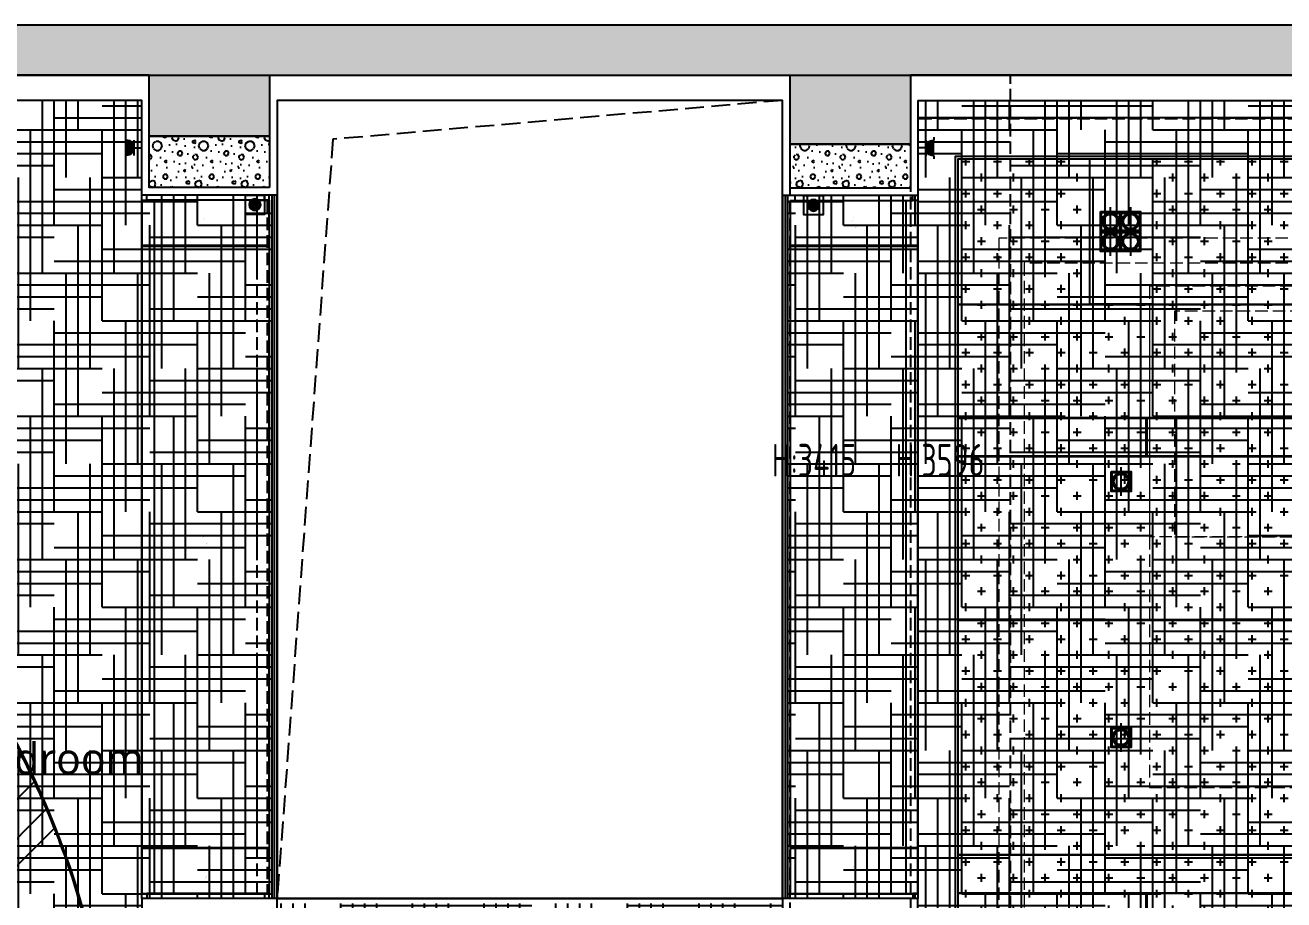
# Model space of a CAD drawing. Header units: millimetres. Extents: x -108767 to 78913, y -380878 to 1470.
# Drawn here: x -11737 to -6716, y -187476 to -183986 of the extents above; entities that cross this region are included whole.
import ezdxf
from ezdxf.enums import TextEntityAlignment as Align

# ---------------------------------------------------------------- set-up
doc = ezdxf.new("R2010")
doc.units = ezdxf.units.MM
doc.header["$LTSCALE"] = 10
doc.linetypes.add('DASH', pattern=[0.35, 0.25, -0.1])
doc.linetypes.add('DOTE', pattern=[2.4200000000000004, 2, -0.2, 0.02, -0.2])
for name, color, linetype in [('NW-01-wall(原有墙体)', 255, 'Continuous'), ('NW-01wall(新墙体)', 140, 'Continuous'), ('NW-01梁', 4, 'Continuous'), ('NW-02-fr(地面家具)', 74, 'Continuous'), ('NW-02-free(活动家具)', 241, 'Continuous'), ('NW-02-玻璃隔断', 145, 'Continuous'), ('NW-02不到底不到顶家具', 54, 'Continuous'), ('NW-03-地面铺装', 8, 'Continuous'), ('NW-04-light(天花灯具)', 1, 'Continuous'), ('NW-04-天花造型粗线', 163, 'Continuous'), ('NW-完成面（用于平面）', 43, 'Continuous'), ('NW-强弱电插座', 223, 'Continuous'), ('NW-强电插座', 223, 'Continuous'), ('平面图', 7, 'Continuous')]:
    doc.layers.add(name, color=color, linetype=linetype)
doc.styles.add('TSSD_REIN', font='tssdeng.shx', dxfattribs={"width": 0.7, "bigfont": 'hztxt.shx'})
doc.styles.add('宋体', font='', dxfattribs={"width": 0.8})
doc.styles.add('黑体', font='', dxfattribs={"width": 0.8, "height": 3})
doc.styles.get('宋体').set_extended_font_data('SimSun')
doc.styles.get('黑体').set_extended_font_data('Microsoft YaHei')
doc.linetypes.add('铝质LED灯条', pattern='A,12.7,-5.08,["AL.LED",宋体,S=2.54,R=0,X=-2.54,Y=-1.27],-10', length=27.78)
pattern_1 = [(0, (54.41546076320692, -56.26005265348512), (92.22959451391003, 184.4591890278201), [0, -184.4591890278201]), (0, (-53.49316481806781, -81.16204317224083), (92.22959451391003, 184.4591890278201), [0, -184.4591890278201]), (0, (6.456071615973703, -83.00663506251902), (92.22959451391003, 184.4591890278201), [0, -184.4591890278201]), (0, (71.93908372084982, -28.59117429931211), (92.22959451391003, 184.4591890278201), [0, -184.4591890278201]), (0, (-4.611479725695502, -92.22959451391003), (92.22959451391003, 184.4591890278201), [0, -184.4591890278201]), (0, (90.38500262363183, 87.61811478821453), (92.22959451391003, 184.4591890278201), [0, -184.4591890278201]), (0, (34.12494997014671, 72.86137966598892), (92.22959451391003, 184.4591890278201), [0, -184.4591890278201]), (0, (63.63842021459791, 49.80398103751142), (92.22959451391003, 184.4591890278201), [0, -184.4591890278201]), (0, (-86.69581884307543, 46.11479725695501), (92.22959451391003, 184.4591890278201), [0, -184.4591890278201]), (0, (3.689183780556401, 37.81413375070311), (92.22959451391003, 184.4591890278201), [0, -184.4591890278201]), (0, (-31.35806213472941, -9.222959451391004), (92.22959451391003, 184.4591890278201), [0, -184.4591890278201]), (0, (-29.51347024445121, -78.39515533682352), (92.22959451391003, 184.4591890278201), [0, -184.4591890278201]), (0, (39.65872564098131, -85.77352289793633), (92.22959451391003, 184.4591890278201), [0, -184.4591890278201]), (0, (90.38500262363183, -4.611479725695502), (92.22959451391003, 184.4591890278201), [0, -184.4591890278201]), (0, (-82.08433911737993, -33.20265402500761), (92.22959451391003, 184.4591890278201), [0, -184.4591890278201]), (0, (-66.40530805001522, -1.844591890278201), (92.22959451391003, 184.4591890278201), [0, -184.4591890278201]), (0, (5.533775670834602, -14.7567351222256), (92.22959451391003, 184.4591890278201), [0, -184.4591890278201]), (0, (-20.29051079306021, -41.50331753125951), (92.22959451391003, 184.4591890278201), [0, -184.4591890278201]), (0, (-35.04724591528581, 19.36821484792111), (92.22959451391003, 184.4591890278201), [0, -184.4591890278201]), (0, (-11.9898472868083, 88.54041073335362), (92.22959451391003, 184.4591890278201), [0, -184.4591890278201]), (0, (-74.70597155626713, -71.93908372084982), (92.22959451391003, 184.4591890278201), [0, -184.4591890278201]), (0, (26.74658240903391, 50.72627698265052), (92.22959451391003, 184.4591890278201), [0, -184.4591890278201]), (0, (-59.02694048890242, 53.49316481806781), (92.22959451391003, 184.4591890278201), [0, -184.4591890278201]), (0, (-73.78367561112803, 77.47285939168442), (92.22959451391003, 184.4591890278201), [0, -184.4591890278201]), (130.601294, (79.05393841829314, 29.86482072934384), (-461.1479682760013, 553.3775704365573), [8.098236147620883, -3393.161091575909]), (18.4349488, (65.87828232267627, 33.37832926745393), (461.1479726187914, 184.4591882501982), [8.333017648007383, -1158.289323951594]), (90, (65.87828232267627, 25.47293597900218), (92.22959451391004, 184.4591890278201), [7.905393288451749, -361.012973699637]), (161.565051, (73.78367561112803, 22.83780365312367), (-461.1479766413968, 184.45917586044), [8.333017648007383, -1158.289323951594]), (53.1301023, (73.78367561112803, 22.83780365312367), (92.22959468826092, 184.4591889406446), [8.783771345275216, -913.5121645708657]), (135, (80.8106926873482, -71.14852852851439), (-92.22960609805676, 184.4591769793808), [7.453276437777, -514.2760926525319]), (45, (70.27016707301793, -71.14852852851439), (92.22959435914586, 184.4591887182917), [7.453276437777, -514.2760926525319]), (135, (75.54042988018307, -76.41880424782275), (-92.22960609805676, 184.4591769793808), [7.453276437777, -514.2760926525319]), (45, (75.54042988018307, -76.41880424782275), (92.22959435914586, 184.4591887182917), [7.453276437777, -514.2760926525319]), (116.565051, (-7.905385910084187, 52.7026262270594), (-1.370850136934264e-05, 368.9183702188724), [9.820553730676322, -196.4110746135264]), (180, (-12.29726697124207, 61.48639572774272), (-92.22959451391002, 184.4591890278201), [10.54052561433026, -173.9186560351222]), (63.43494880000001, (-27.22968102509777, 52.7026262270594), (1.475911396484137e-07, 368.9183776432116), [9.820553730676322, -196.4110746135264]), (116.565051, (-22.83779996393989, 43.91885488178418), (-1.370850136934264e-05, 368.9183702188724), [9.820553730676322, -196.4110746135264]), (0, (-22.83779996393989, 43.91885488178418), (92.22959451391003, 184.4591890278201), [10.54052561433026, -173.9186560351222]), (63.43494880000001, (-12.29726697124207, 43.91885488178418), (1.475911396484137e-07, 368.9183776432116), [9.820553730676322, -196.4110746135264]), (107.102728, (61.48639572774272, -9.662138334547338), (-276.6887735966299, 922.2959486839743), [11.94722061281587, -5005.885198817493]), (143.972626, (57.97288718963264, 1.756754269055043), (-1752.362276034982, 1291.214323541539), [11.94722061281587, -2496.968888572081]), (180, (48.31073963212585, 8.783771345275216), (-92.22959451391002, 184.4591890278201), [11.41890182656183, -173.0402798228907]), (36.02737329999999, (27.22969024805722, 1.756754269055043), (1752.36228530052, 1291.214311083123), [11.94722061281587, -2496.968888572081]), (71.5650511, (23.71618170994713, -8.783762122315764), (276.6887853510409, 922.2959447177718), [11.11068896761525, -1155.511645253619]), (107.102728, (27.22969024805722, -20.20267132724516), (-276.6887735966299, 922.2959486839743), [11.94722061281587, -5005.885198817493]), (143.972626, (36.89183780556402, -27.22968102509777), (-1752.362276034982, 1291.214323541539), [11.94722061281587, -2496.968888572081]), (0, (36.89183780556402, -27.22968102509777), (92.22959451391003, 184.4591890278201), [11.41890182656183, -173.0402798228907]), (36.02737329999999, (48.31073963212585, -27.22968102509777), (1752.36228530052, 1291.214311083123), [11.94722061281587, -2496.968888572081]), (71.5650511, (57.97288718963264, -20.20267132724516), (276.6887853510409, 922.2959447177718), [11.11068896761525, -1155.511645253619]), (150.255118, (63.24314999679777, 76.41880609241464), (-276.6887841966021, 184.4591867420692), [7.081701847399358, -1480.075815227898]), (90, (57.09451097740106, 72.90529939889645), (92.22959451391004, 184.4591890278201), [7.027017076220172, -361.8913499118686]), (29.7448813, (57.09451097740106, 72.90529939889645), (276.6887837046747, 184.4591881663407), [7.081701847399358, -1480.075815227898]), (116.565051, (20.20267317183705, -54.45938049611444), (-1.370850136934264e-05, 368.9183702188724), [9.820553730676322, -196.4110746135264]), (168.690067, (15.81078842149539, -45.67559992787977), (-830.0663521453927, 184.4591845800347), [8.95772373889601, -1872.164112017323]), (41.18592510000001, (0, -50.06748098903765), (2305.739855818613, 2029.051067636996), [9.337276189199105, -3912.318712206873]), (90, (0, -58.85126155727232), (92.22959451391004, 184.4591890278201), [8.783771345275216, -360.1345974874054]), (138.814074, (7.027017076220172, -64.99989504289336), (-2305.739828805043, 2029.051098302685), [9.337276189199105, -3912.318712206873]), (16.6992442, (7.027017076220172, -64.99989504289336), (3043.576613728374, 922.2959407793884), [9.170526926909845, -3842.45036734205]), (60.9453959, (15.81078842149539, -62.36476640619863), (92.22959486636461, 184.4591884711634), [9.043445613221019, -3789.203640000523]), (109.983106, (-57.09450913280916, 22.83780365312367), (-461.1479750419587, 1291.214321800098), [10.28114094731123, -4307.797737809006]), (155.556045, (-60.60801398173547, 32.49995305522235), (-1198.984734370635, 553.3775560952809), [10.61347000063131, -4447.044135014218]), (24.4439547, (-79.93230909674905, 32.49995305522235), (1198.984730398436, 553.3775649307025), [10.61347000063131, -4447.044135014218]), (70.01689340000001, (-83.44581394567537, 22.83780365312367), (461.1479746952408, 1291.21432201398), [10.28114094731123, -4307.797737809007]), (109.983106, (-79.93230909674905, 13.17565609561688), (-461.1479750419587, 1291.214321800098), [10.28114094731123, -4307.797737809006]), (160.016893, (-70.2701523162828, 9.662147557506792), (-461.1479748630491, 184.4591813601208), [10.28114094731123, -2148.758267995082]), (19.9831065, (-70.2701523162828, 9.662147557506792), (461.1479720601238, 184.4591894705926), [10.28114094731123, -2148.758267995082]), (70.01689340000001, (-60.60801398173547, 13.17565609561688), (461.1479746952408, 1291.21432201398), [10.28114094731123, -4307.797737809007]), (122.005383, (11.41890182656183, 6.148639019396706), (-92.22960721745078, 184.4591801328237), [8.28659295931286, -1731.897913739653]), (18.4349488, (-0.8783762122315764, 10.54052561433026), (461.1479726187914, 184.4591882501982), [8.333017648007383, -1158.289323951594]), (90, (-0.8783762122315764, 2.635130481286619), (92.22959451391004, 184.4591890278201), [7.905393288451749, -361.012973699637]), (161.565051, (7.027017076220172, 0), (-461.1479766413968, 184.45917586044), [8.333017648007383, -1158.289323951594]), (54.46232220000002, (7.027017076220172, 0), (645.6071611980078, 922.295944508024), [7.556084766781655, -3165.999784747338]), (116.565051, (-42.16209507895347, -38.64859023002716), (-1.370850136934264e-05, 368.9183702188724), [9.820553730676322, -196.4110746135264]), (180, (-46.55397614011135, -29.8648096617925), (-92.22959451391002, 184.4591890278201), [9.662147557506792, -174.7970322473538]), (59.0362434, (-61.48639019396705, -38.64859023002716), (92.22959481412705, 184.4591881325097), [10.24355000917925, -2140.90159775682]), (120.963756, (-56.2161329205776, -47.43235235234293), (-92.22960711799549, 184.4591805570236), [10.24355000917925, -2140.90159775682]), (0, (-56.2161329205776, -47.43235235234293), (92.22959451391003, 184.4591890278201), [9.662147557506792, -174.7970322473538]), (63.43494880000001, (-46.55397614011135, -47.43235235234293), (1.475911396484137e-07, 368.9183776432116), [9.820553730676322, -196.4110746135264])]
pattern_2 = [(0, (0, 0), (190.5, 47.625), [762, -381]), (90, (0, 0), (-47.62500000000001, -190.5), [762, -381])]

# ---------------------------------------------------------------- blocks, each defined once
blk = doc.blocks.new('嵌入式射灯1')
at = {"color": 250, "linetype": 'DOTE', "ltscale": 30}
blk.add_line((0, 100), (0, -100), dxfattribs=at)
blk.add_lwpolyline([(-100, 0, 0, 0, 0), (100, 0, 30, 0, 0), (154.8698837808333, 0, 0, 0, 0)], format="xyseb", dxfattribs=at)
blk.add_circle((0, 0), 60)
at = {"color": 250}
blk.add_circle((0, 0), 50, dxfattribs=at)
blk = doc.blocks.new('*U237')
at = {"layer": 'NW-04-light(天花灯具)', "color": 1, "ltscale": 15}
blk.add_lwpolyline([(150844.1683117704, -14074.61360349184), (150848.3707117704, -14074.61360349184), (150848.3707117704, -14078.81600349184), (150844.1683117704, -14078.81600349184)], close=True, dxfattribs=at)
at = {"layer": 'NW-04-light(天花灯具)', "color": 8, "ltscale": 15}
blk.add_lwpolyline([(150844.3784317704, -14074.82372349184), (150848.1605917704, -14074.82372349184), (150848.1605917704, -14078.60588349184), (150844.3784317704, -14078.60588349184)], close=True, dxfattribs=at)
at = {"layer": 'NW-04-light(天花灯具)', "color": 1, "linetype": 'DASH', "ltscale": 15, "xscale": 0.03000000000000001, "yscale": 0.03000000000000001, "zscale": 0.03000000000000001, "rotation": 180.0000000002703}
blk.add_blockref('嵌入式射灯1', (150846.2695117704, -14076.71480349184), dxfattribs=at)
blk = doc.blocks.new('*U239')
at = {"layer": 'NW-04-light(天花灯具)', "color": 1, "ltscale": 15}
blk.add_lwpolyline([(150844.1683117704, -14074.61360349184), (150848.3707117704, -14074.61360349184), (150848.3707117704, -14078.81600349184), (150844.1683117704, -14078.81600349184)], close=True, dxfattribs=at)
at = {"layer": 'NW-04-light(天花灯具)', "color": 8, "ltscale": 15}
blk.add_lwpolyline([(150844.3784317704, -14074.82372349184), (150848.1605917704, -14074.82372349184), (150848.1605917704, -14078.60588349184), (150844.3784317704, -14078.60588349184)], close=True, dxfattribs=at)
at = {"layer": 'NW-04-light(天花灯具)', "color": 1, "linetype": 'DASH', "ltscale": 15, "xscale": 0.03, "yscale": 0.03, "zscale": 0.03}
blk.add_blockref('嵌入式射灯1', (150846.2695117704, -14076.71480349184), dxfattribs=at)
blk = doc.blocks.new('_LINKPT1')
blk.add_line((0, 0), (0, 0))
blk = doc.blocks.new('单相二三极安全插座')
at = {"linetype": 'Continuous'}
for p, q in [((-33.27830055356026, 49.91745081543922), (-23.77021466195583, 49.91745081543922)), ((-23.77021466195583, 49.91745081543922), (-23.77021466195583, 47.54042932391167)), ((-23.77021466195583, 47.54042932391167), (23.77021464705467, 47.54042932391167)), ((23.77021464705467, 49.91745081543922), (23.77021464705467, 47.54042932391167)), ((23.77021464705467, 49.91745081543922), (33.2783005386591, 49.91745081543922)), ((23.77021464705467, 23.77021464705467), (-23.77021466195583, 23.77021464705467)), ((-1.49011612e-08, 23.77021464705467), (-1.49011612e-08, 0))]:
    blk.add_line(p, q, dxfattribs=at)
blk.add_arc((-1.49011612e-08, 47.54042932391167), 23.77021466615768, 180, 0, dxfattribs=at)
for points in [[(20.58561006188392, 35.65532255172729), (-20.58560945093632, 35.65532144904137), (23.77021464705467, 47.54042997956275), (-23.77021466195583, 47.5404286980629)], [(11.88510788977146, 26.95481988787651), (-11.88510678708553, 26.95481926202774), (20.58561006188392, 35.65532255172729), (-20.58560945093632, 35.65532144904137)], [(6.258487701e-07, 23.77021464705467), (6.258487701e-07, 23.77021464705467), (11.88510788977146, 26.95481988787651), (-11.88510678708553, 26.95481926202774)]]:
    blk.add_solid(points, dxfattribs=at)
at = {"linetype": 'Continuous', "xscale": 0.0950808586651788, "yscale": 0.0950808586651788, "zscale": 0.0950808586651788}
blk.add_blockref('_LINKPT1', (0.023770198225975, 0), dxfattribs=at)
blk = doc.blocks.new('*U260')
at = {"layer": 'NW-强电插座', "xscale": 1.2943, "yscale": 1.2943, "zscale": 1.2943}
blk.add_blockref('单相二三极安全插座', (225.8722470440445, 1978.707412780167), dxfattribs=at)
blk = doc.blocks.new('*U61')
h = blk.add_hatch(color=256)
h.dxf.hatch_style = 1
edge = h.paths.add_edge_path()
edge.add_arc((-7.347880794884118e-15, 40), 30, 0, 360)
blk.add_lwpolyline([(-50.00000000000001, -10), (49.99999999999999, -10), (49.99999999999999, 90), (-50.00000000000001, 90)], close=True)
blk.add_circle((-7.347880794884118e-15, 40), 30)
blk = doc.blocks.new('*U264')
at = {"layer": 'NW-强电插座', "xscale": 0.7704166666280803, "yscale": 0.7704166666280803, "zscale": 0.7704166666280803}
blk.add_blockref('*U61', (225.8722470247579, 1986.411579446448), dxfattribs=at)
blk = doc.blocks.new('gdagdfds')
at = {"layer": 'NW-03-地面铺装'}
h = blk.add_hatch(dxfattribs=at)
h.set_pattern_fill('HOUND', color=250, scale=30)
h.set_pattern_definition(pattern_2)
h.paths.add_polyline_path([(-8715.479754940126, -189541.4724403795), (-8175.479754940126, -189541.4724403795), (-8175.479754940126, -188430.4724403794), (-8715.479754940126, -188430.4724403794)])
h.paths.add_polyline_path([(-8715.479754940126, -188430.4724403794), (-10731.47975494013, -188430.4724403794), (-10731.47975494013, -189541.4724403795), (-8715.479754940126, -189541.4724403795)])
h.paths.add_polyline_path([(-10731.47975494013, -188430.4724403794), (-8715.479754940126, -188430.4724403794), (-8715.479754940126, -187491.4724403794), (-10731.47975494013, -187491.4724403794)])
h.paths.add_polyline_path([(-11271.47975494013, -184286.4724403794), (-16940.47975494013, -184286.4724403794), (-16940.47975494013, -189541.4724403795), (-11271.47975494013, -189541.4724403795)])
h.paths.add_polyline_path([(-10731.47975494013, -188430.4724403794), (-11271.47975494013, -188430.4724403794), (-11271.47975494013, -189541.4724403795), (-10731.47975494013, -189541.4724403795)])
h.paths.add_polyline_path([(-10738.47975494012, -187994.4724403795), (-10738.47975494013, -188010.9724403794), (-10731.47975494013, -188010.9724403794), (-10731.47975494013, -187994.4724403795)])
h.paths.add_polyline_path([(-6721.479754940127, -189541.4724403795), (-6721.479754940126, -189391.4724403794), (-2315.479754940126, -189391.4724403794), (-2315.479754940126, -189541.4724403794), (-1522.479754940126, -189541.4724403794), (-1522.479754940128, -184286.4724403795), (-8175.479754940125, -184286.4724403795), (-8175.479754940123, -189541.4724403794)])
h = blk.add_hatch(dxfattribs=at)
h.set_pattern_fill('HOUND', color=250, scale=30)
h.set_pattern_definition(pattern_2)
h.paths.add_polyline_path([(-10751.47975494013, -184664.4724403794), (-11271.47975494013, -184664.4724403794), (-11271.47975494013, -187471.4724403794), (-10751.47975494013, -187471.4724403794)])
h = blk.add_hatch(dxfattribs=at)
h.set_pattern_fill('HOUND', color=250, scale=30)
h.set_pattern_definition([(0, (2576, 0), (190.5, 47.625), [762, -381]), (90, (2576, 0), (-47.62500000000001, -190.5), [762, -381])])
h.paths.add_polyline_path([(-8175.479754940126, -184664.4724403794), (-8695.479754940126, -184664.4724403794), (-8695.479754940126, -187471.4724403794), (-8175.479754940126, -187471.4724403794)])

msp = doc.modelspace()

# ---------------------------------------------------------------- hatches: boundary and pattern name
at = {"layer": 'NW-01-wall(原有墙体)'}
h = msp.add_hatch(color=250, dxfattribs=at)
h.dxf.hatch_style = 1
h.paths.add_polyline_path([(-17160.47975494013, -183986.4724403794), (-1222.479754940126, -183986.4724403794), (-1222.479754940126, -189855.4724403794), (-1629.479754940126, -189855.4724403794), (-1629.479754940126, -193769.4724403794), (-17160.47975494013, -193769.4724403794)])
h.paths.add_polyline_path([(-16960.47975494013, -184186.4724403794), (-16960.47975494013, -193569.4724403794), (-1829.479754940126, -193569.4724403794), (-1829.479754940126, -191673.4724403794), (-3655.479754940126, -191673.4724403794), (-3655.479754940126, -191296.4724403794), (-3455.479754940126, -191296.4724403794), (-3455.479754940126, -191453.4724403794), (-1842.479754940126, -191453.4724403794), (-1842.479754940126, -189890.4724403794), (-3455.479754940126, -189890.4724403794), (-3455.479754940126, -190430.4724403794), (-3655.479754940126, -190430.4724403794), (-3655.479754940126, -189871.4724403794), (-4059.479754940126, -189871.4724403794), (-4059.479754940126, -189571.4724403794), (-3273.479754940126, -189571.4724403794), (-3273.479754940126, -189655.4724403794), (-1422.479754940126, -189655.4724403794), (-1422.479754940126, -184186.4724403794)], flags=16)
h = msp.add_hatch(color=250, dxfattribs=at)
h.dxf.hatch_style = 1
h.paths.add_polyline_path([(-10761.47975494013, -184186.4724403794), (-11241.47975494013, -184186.4724403794), (-11241.47975494013, -184429.4724403794), (-10761.47975494013, -184429.4724403794)])
h = msp.add_hatch(color=250, dxfattribs=at)
h.dxf.hatch_style = 1
h.paths.add_polyline_path([(-8205.479754940126, -184186.4724403794), (-8685.479754940126, -184186.4724403794), (-8685.479754940126, -184461.4724403794), (-8205.479754940126, -184461.4724403794)])
at = {"layer": 'NW-04-天花造型粗线', "linetype": 'Continuous'}
h = msp.add_hatch(dxfattribs=at)
h.set_pattern_fill('AR-RROOF', color=250, scale=20, angle=45)
h.set_pattern_definition([(45, (0, -10), (431.0522938113195, 1149.472783496852), [7620, -1016, 2540, -508]), (45, (298.1445032194958, 647.3547480622619), (-836.9598704836451, 118.5393807981127), [1524, -167.64, 3048, -381]), (45, (-125.7235856949682, 474.9338305377344), (1627.222409137731, 2108.564137227037), [4064, -711.2, 2032, -508])])
edge = h.paths.add_edge_path()
edge.add_spline(control_points=[(-11739.49940121948, -188983.0609029771), (-11714.84944450517, -188958.441284671), (-11691.54238862628, -188932.4771063837), (-11637.32404175035, -188865.0509978801), (-11608.03659838532, -188822.0697863742), (-11555.72136766884, -188730.818455018), (-11532.69369593344, -188682.5483246375), (-11493.09205497317, -188581.108017113), (-11476.5182267823, -188527.9379188073), (-11449.96846248319, -188417.131387971), (-11439.99263411596, -188359.4951053614), (-11426.72927636474, -188240.2312268116), (-11423.44180235463, -188178.6038119316), (-11423.58929103653, -188051.8688829456), (-11427.02426481781, -187986.7615541617), (-11440.59356389121, -187853.6086223295), (-11450.72786989636, -187785.5631993361), (-11477.61570050287, -187647.1010089217), (-11494.36918543489, -187576.6844160498), (-11534.35911172016, -187434.0666047222), (-11557.59549820546, -187361.8655576207), (-11610.36027096868, -187216.2801663385), (-11639.88858935018, -187142.8959922266), (-11704.99342303001, -186995.55517022), (-11740.56985819969, -186921.5986919391), (-11817.47649919376, -186773.7284867041), (-11858.80661301978, -186699.8149288194), (-11946.87814491087, -186552.6451100092), (-11993.61945946274, -186479.3890169164), (-12092.12582041957, -186334.1429371897), (-12143.89075229785, -186262.1531161172), (-12252.01494229243, -186120.0376486149), (-12308.37407555008, -186049.9121642723), (-12425.21902308717, -185912.1077775567), (-12485.70470302603, -185844.4290325334), (-12610.30075058423, -185712.0800743961), (-12674.41097537441, -185647.4100126371), (-12805.72393273857, -185521.6152781075), (-12872.92651510372, -185460.4907494896), (-13009.86622118644, -185342.2944081752), (-13079.60318851148, -185285.2227313042), (-13221.03251533256, -185175.6056862778), (-13292.72471350364, -185123.0604446075), (-13437.46894079386, -185022.9321901231), (-13510.52080492046, -184975.3492935797), (-13657.37729056936, -184885.5403322165), (-13731.1817446477, -184843.3143727445), (-13878.92981554489, -184764.5692442327), (-13952.87326353546, -184728.0501690892), (-14100.28425454687, -184661.0211332211), (-14173.7516281104, -184630.51125457), (-14319.59900631946, -184575.7526600477), (-14391.97884107421, -184551.5040140831), (-14535.04837174206, -184509.4673764826), (-14605.73789665068, -184491.6794418968), (-14744.83784145488, -184462.7092539968), (-14813.24808746627, -184451.527042992), (-14947.21947746297, -184435.8573648434), (-15012.78044231746, -184431.3699206463), (-15140.50752844997, -184429.1218735066), (-15202.67346488853, -184431.3612649123), (-15323.09447065086, -184442.5417202752), (-15381.34935704495, -184451.4827363161), (-15493.46751682096, -184475.9847543732), (-15547.33063327743, -184491.5456561454), (-15650.2249965147, -184529.1514379455), (-15699.25615178491, -184551.1961790716), (-15792.09070961266, -184601.5829891387), (-15835.89411075957, -184629.9249342731), (-15917.92309608249, -184692.6730442148), (-15956.14873213665, -184727.0791650888), (-16026.71696756714, -184801.6787973451), (-16059.05958206361, -184841.8723470898), (-16117.6000367778, -184927.726286674), (-16143.79779989897, -184973.3867185277), (-16189.8310944531, -185069.808598019), (-16209.66648850009, -185120.5700128528), (-16242.80527583211, -185226.7823711182), (-16256.1085396852, -185282.2331954747), (-16276.06524252428, -185397.3695197863), (-16282.71859973896, -185457.05484974), (-16289.31289225542, -185580.1664546244), (-16289.25379598881, -185643.592544242), (-16282.41749841406, -185773.6585131956), (-16275.64030272426, -185840.2982094262), (-16255.41937242, -185976.2363903037), (-16241.97566815746, -186045.5346978754), (-16208.52995230833, -186186.2126641102), (-16188.52798837235, -186257.5921501124), (-16142.12945558993, -186401.8378378982), (-16115.73294825419, -186474.7038691401), (-16056.76285360765, -186621.315953817), (-16024.18934034179, -186695.0618374488), (-15953.13454387492, -186842.8199758759), (-15914.6533467518, -186916.8320612726), (-15832.10187421707, -187064.5070823299), (-15788.03169658915, -187138.1698494242), (-15694.66757705225, -187284.5339148037), (-15645.37374421423, -187357.2350462445), (-15541.97114600514, -187501.071758031), (-15487.86250040153, -187572.2071743893), (-15375.27919107672, -187712.3215775964), (-15316.80465705131, -187781.3004045581), (-15195.97482283931, -187916.5288174786), (-15133.61966135199, -187982.7782489176), (-15005.5461320196, -188111.997847285), (-14939.82791082293, -188174.9678662982), (-14805.57384525694, -188297.1059456205), (-14737.03815432922, -188356.2738657889), (-14597.71824989601, -188470.316707892), (-14526.93419539742, -188525.1914985333), (-14383.70549022597, -188630.1927723276), (-14311.26100286111, -188680.319133982), (-14165.31334447082, -188775.4077662862), (-14091.81033980423, -188820.3699260267), (-13944.3565955743, -188904.7573858005), (-13870.40602426287, -188944.1825861332), (-13722.67210820321, -189017.1695346076), (-13648.88893266284, -189050.7311947003), (-13502.103717043, -189111.7134642671), (-13429.10184661412, -189139.1339976744), (-13284.48701323024, -189187.6078725241), (-13212.87422056894, -189208.6611503281), (-13071.6340803598, -189244.2279274104), (-13002.00690496561, -189258.7413766166), (-12865.3181717197, -189281.1111761041), (-12798.2567900926, -189288.9674928907), (-12667.25823517845, -189297.9622414666), (-12603.321244117, -189299.1006630582), (-12479.10310824742, -189294.6560560417), (-12418.82214913064, -189289.0730523154), (-12302.41522487081, -189271.2390808188), (-12246.28943395927, -189258.988186655), (-12138.65402880214, -189227.927543783), (-12087.14454403991, -189209.1179187041), (-11989.16026698886, -189165.1015674219), (-11942.6855214865, -189139.894981483), (-11855.14379726359, -189083.2949739741), (-11814.07678411111, -189051.9016423558), (-11763.44617568087, -189006.3608819208), (-11751.31845789758, -188994.8654131239), (-11739.49940121948, -188983.0609029771)], knot_values=[3.141592653589793, 3.141592653589793, 3.141592653589793, 3.141592653589793, 3.203393756810766, 3.203393756810766, 3.294448934357118, 3.294448934357118, 3.38550411190347, 3.38550411190347, 3.476559289449821, 3.476559289449821, 3.567614466996173, 3.567614466996173, 3.658669644542525, 3.658669644542525, 3.749724822088877, 3.749724822088877, 3.840779999635228, 3.840779999635228, 3.93183517718158, 3.93183517718158, 4.022890354727932, 4.022890354727932, 4.113945532274284, 4.113945532274284, 4.205000709820635, 4.205000709820635, 4.296055887366987, 4.296055887366987, 4.387111064913339, 4.387111064913339, 4.47816624245969, 4.47816624245969, 4.569221420006042, 4.569221420006042, 4.660276597552394, 4.660276597552394, 4.751331775098746, 4.751331775098746, 4.842386952645097, 4.842386952645097, 4.933442130191449, 4.933442130191449, 5.024497307737801, 5.024497307737801, 5.115552485284153, 5.115552485284153, 5.206607662830504, 5.206607662830504, 5.297662840376856, 5.297662840376856, 5.388718017923208, 5.388718017923208, 5.479773195469559, 5.479773195469559, 5.570828373015911, 5.570828373015911, 5.661883550562263, 5.661883550562263, 5.752938728108615, 5.752938728108615, 5.843993905654966, 5.843993905654966, 5.935049083201318, 5.935049083201318, 6.02610426074767, 6.02610426074767, 6.117159438294022, 6.117159438294022, 6.208214615840373, 6.208214615840373, 6.299269793386725, 6.299269793386725, 6.390324970933077, 6.390324970933077, 6.481380148479428, 6.481380148479428, 6.57243532602578, 6.57243532602578, 6.663490503572132, 6.663490503572132, 6.754545681118484, 6.754545681118484, 6.845600858664835, 6.845600858664835, 6.936656036211187, 6.936656036211187, 7.027711213757539, 7.027711213757539, 7.118766391303891, 7.118766391303891, 7.209821568850242, 7.209821568850242, 7.300876746396594, 7.300876746396594, 7.391931923942946, 7.391931923942946, 7.482987101489297, 7.482987101489297, 7.574042279035649, 7.574042279035649, 7.665097456582001, 7.665097456582001, 7.756152634128353, 7.756152634128353, 7.847207811674704, 7.847207811674704, 7.938262989221056, 7.938262989221056, 8.029318166767407, 8.029318166767407, 8.120373344313759, 8.120373344313759, 8.21142852186011, 8.21142852186011, 8.302483699406462, 8.302483699406462, 8.393538876952814, 8.393538876952814, 8.484594054499166, 8.484594054499166, 8.575649232045517, 8.575649232045517, 8.666704409591869, 8.666704409591869, 8.75775958713822, 8.75775958713822, 8.848814764684573, 8.848814764684573, 8.939869942230924, 8.939869942230924, 9.030925119777276, 9.030925119777276, 9.121980297323628, 9.121980297323628, 9.21303547486998, 9.21303547486998, 9.304090652416331, 9.304090652416331, 9.395145829962683, 9.395145829962683, 9.42477796076938, 9.42477796076938, 9.42477796076938, 9.42477796076938], degree=3, periodic=0)
at = {"layer": 'NW-04-天花造型粗线'}
h = msp.add_hatch(dxfattribs=at)
h.set_pattern_fill('CROSS', color=250, scale=10)
h.set_pattern_definition([(0, (0, 0), (63.5, 63.5), [31.75, -95.25]), (90, (15.875, -15.875), (-63.5, 63.5), [31.75, -95.25])])
h.paths.add_polyline_path([(-3107.479754940126, -188270.4963452011), (-8015.479754940126, -188270.4724403794), (-8015.479754940126, -184519.4724403795), (-3107.479754940126, -184519.4963452011)])
h.paths.add_polyline_path([(-7490.341021480024, -184519.4753627293), (-7240.341021480024, -184519.4753627293), (-7240.341021480024, -185099.4727389808), (-7490.341021480024, -185099.4727389808)], flags=16)
h.paths.add_polyline_path([(-5012.479754940126, -186361.4727389808), (-4762.479754940126, -186361.4727389808), (-4762.479754940126, -187295.4724403794), (-5012.479754940126, -187295.4724403794)], flags=16)
at = {"layer": '平面图'}
h = msp.add_hatch(dxfattribs=at)
h.set_pattern_fill('14砌块砖隔墙', color=250, scale=184.4591890278201, style=0, pattern_type=2)
h.set_pattern_definition(pattern_1)
h.paths.add_polyline_path([(-10761.47975494013, -184429.4724403794), (-11241.47975494013, -184429.4724403794), (-11241.47975494013, -184634.4724403794), (-10761.47975494013, -184634.4724403794)])
h = msp.add_hatch(dxfattribs=at)
h.set_pattern_fill('14砌块砖隔墙', color=250, scale=184.4591890278201, style=0, pattern_type=2)
h.set_pattern_definition(pattern_1)
h.paths.add_polyline_path([(-8205.479754940126, -184461.4724403794), (-8685.479754940126, -184461.4724403794), (-8685.479754940126, -184636.4724403794), (-8205.479754940126, -184636.4724403794)])

# ---------------------------------------------------------------- linework, layer by layer
at = {"layer": 'NW-01-wall(原有墙体)'}
for p, q in [((-1222.479754940126, -183986.4724403794), (-17160.47975494013, -183986.4724403794)), ((-16960.47975494013, -184186.4724403794), (-1422.479754940126, -184186.4724403794)), ((-11241.47975494013, -184186.4724403794), (-16649.47975494013, -184186.4724403794)), ((-11241.47975494013, -184429.4724403794), (-11241.47975494013, -184186.4724403794)), ((-10761.47975494013, -184186.4724403794), (-10761.47975494013, -184429.4724403794)), ((-8685.479754940126, -184461.4724403794), (-8685.479754940126, -184186.4724403794)), ((-1422.479754940126, -184186.4724403794), (-8205.479754940126, -184186.4724403794)), ((-8205.479754940126, -184186.4724403794), (-8205.479754940126, -184461.4724403794)), ((-10761.47975494013, -184429.4724403794), (-11241.47975494013, -184429.4724403794)), ((-8205.479754940126, -184461.4724403794), (-8685.479754940126, -184461.4724403794))]:
    msp.add_line(p, q, dxfattribs=at)
at = {"layer": 'NW-01wall(新墙体)'}
for points in [[(-10761.47975494013, -184634.4724403794), (-11241.47975494013, -184634.4724403794), (-11241.47975494013, -184429.4724403794), (-10761.47975494013, -184429.4724403794)], [(-8205.479754940126, -184636.4724403794), (-8685.479754940126, -184636.4724403794), (-8685.479754940126, -184461.4724403794), (-8205.479754940126, -184461.4724403794)]]:
    msp.add_lwpolyline(points, close=True, dxfattribs=at)
at = {"layer": 'NW-01梁', "linetype": 'DASH', "ltscale": 20}
msp.add_line((-7806.479754940404, -188000.4724403794), (-7806.479754940126, -184186.4724403794), dxfattribs=at)
msp.add_lwpolyline([(-8685.479754940126, -184461.4724403794), (-8205.479754940126, -184461.4724403794), (-8205.479754940126, -187537.4724403794), (-8685.479754940126, -187537.4724403794)], close=True, dxfattribs=at)
at = {"layer": 'NW-02-fr(地面家具)'}
for p, q in [((-10731.47975494013, -187471.4724403794), (-10731.47975494013, -184664.4724403794)), ((-8715.479754940126, -184666.4724403794), (-8715.479754940126, -187471.4724403794)), ((-8715.479754940126, -187471.4724403794), (-10731.47975494013, -187471.4724403794))]:
    msp.add_line(p, q, dxfattribs=at)
at = {"layer": 'NW-02-free(活动家具)', "color": 8, "linetype": 'DASH', "lineweight": 5, "ltscale": 20}
for p, q in [((-7152.479754940097, -185128.2991332916), (-7152.479754940097, -186028.2991332916)), ((-6252.479754940097, -186028.2991332916), (-7252.479754940097, -186028.2991332916))]:
    msp.add_line(p, q, dxfattribs=at)
at = {"layer": 'NW-02-free(活动家具)', "linetype": 'DASH', "lineweight": 5, "ltscale": 20}
for points in [[(-2429.678727849692, -184836.7774319805), (-7852.479754940097, -184836.7774319805), (-7852.479754940097, -188400.4724403794), (-7193.581543325374, -188400.4724403794)], [(-3460.485482069154, -185028.2991332916), (-7252.479754940097, -185028.2991332916), (-7252.479754940097, -186033.2991332916)], [(-7252.479754940097, -185128.2991332916), (-7252.479754940097, -186033.2991332916)], [(-7152.479754940097, -186028.2991332916), (-6252.479754940097, -186028.2991332916), (-6252.479754940097, -186028.2991332916), (-3460.485482069154, -186028.2991332916), (-3460.485482069154, -185128.2991332916)], [(-7252.479754940097, -186028.2991332916), (-7252.479754940097, -187028.2991332916), (-6252.479754940097, -187028.2991332916), (-6252.479754940097, -186028.2991332916), (-7152.479754940097, -186028.2991332916)]]:
    msp.add_lwpolyline(points, dxfattribs=at)
at = {"layer": 'NW-02-free(活动家具)', "color": 8, "linetype": 'DASH', "lineweight": 5, "ltscale": 20}
for points in [[(-2429.678727849692, -184936.7774319805), (-7752.479754940097, -184936.7774319805), (-7752.479754940097, -188300.4724403794), (-7219.025574306186, -188300.4724403794)], [(-3560.485482069154, -185128.2991332916), (-7152.479754940097, -185128.2991332916)]]:
    msp.add_lwpolyline(points, dxfattribs=at)
at = {"layer": 'NW-02-玻璃隔断', "ltscale": 10}
for p, q in [((-10751.47975494013, -187471.4724403794), (-10751.47975494013, -184664.4724403794)), ((-10741.47975494013, -187471.4724403794), (-10741.47975494013, -184664.4724403794)), ((-8705.479754940126, -184666.4724403794), (-8705.479754940126, -187471.4724403794)), ((-8695.479754940126, -184666.4724403794), (-8695.479754940126, -187471.4724403794))]:
    msp.add_line(p, q, dxfattribs=at)
at = {"layer": 'NW-02不到底不到顶家具'}
for p, q in [((-3115.479754940126, -184356.4724403795), (-8170.479754940126, -184356.4724403795)), ((-11271.47975494013, -184684.4724403794), (-11271.47975494013, -187451.4724403794)), ((-10761.47975494013, -187451.4724403794), (-10761.47975494013, -184684.4724403794)), ((-8685.479754940126, -184686.4724403794), (-8685.479754940126, -187451.4724403795)), ((-8175.479754940126, -187451.4724403794), (-8175.479754940126, -184686.4724403795))]:
    msp.add_line(p, q, dxfattribs=at)
at = {"layer": 'NW-02不到底不到顶家具', "color": 251, "linetype": 'DASH', "ltscale": 20}
msp.add_line((-8170.479754940126, -184359.4724403795), (-3115.479754940126, -184359.4724403795), dxfattribs=at)
at = {"layer": 'NW-02不到底不到顶家具', "color": 8}
for p, q in [((-10781.47975494013, -184684.4724403794), (-11251.47975494013, -184684.4724403794)), ((-8665.479754940126, -184686.4724403794), (-8195.479754940126, -184686.4724403795)), ((-10781.47975494013, -187451.4724403794), (-11251.47975494013, -187451.4724403794)), ((-8665.479754940126, -187451.4724403794), (-8195.479754940126, -187451.4724403794))]:
    msp.add_line(p, q, dxfattribs=at)
at = {"layer": 'NW-02不到底不到顶家具', "color": 251, "linetype": '铝质LED灯条'}
for p, q in [((-11221.47975494013, -184684.4724403794), (-11221.47975494013, -187451.4724403794)), ((-8222.479754940257, -187451.4724403794), (-8222.479754940086, -184686.4724403795))]:
    msp.add_line(p, q, dxfattribs=at)
at = {"layer": 'NW-02不到底不到顶家具', "color": 250}
for p, q in [((-10761.47975494013, -184865.9724403794), (-11271.47975494013, -184865.9724403794)), ((-10761.47975494013, -184868.9724403794), (-11271.47975494013, -184868.9724403794)), ((-8175.479754940126, -184865.9724403794), (-8685.479754940126, -184865.9724403794)), ((-8175.479754940126, -184868.9724403794), (-8685.479754940126, -184868.9724403794)), ((-10761.47975494013, -187268.9724403794), (-11271.47975494013, -187268.9724403794)), ((-10761.47975494013, -187271.9724403794), (-11271.47975494013, -187271.9724403794)), ((-8175.479754940126, -187268.9724403794), (-8685.479754940126, -187268.9724403794)), ((-8175.479754940126, -187271.9724403794), (-8685.479754940126, -187271.9724403794))]:
    msp.add_line(p, q, dxfattribs=at)
at = {"layer": 'NW-02不到底不到顶家具'}
for points in [[(-8170.479754940126, -184356.4724403795), (-8170.479754940126, -184359.4724403795), (-8175.479754940126, -184359.4724403795)], [(-11271.47975494013, -184684.4724403794), (-11251.47975494013, -184684.4724403794), (-11251.47975494013, -184664.4724403794)], [(-10761.47975494013, -184684.4724403794), (-10781.47975494013, -184684.4724403794), (-10781.47975494013, -184664.4724403794)], [(-8685.479754940126, -184686.4724403794), (-8665.479754940126, -184686.4724403794), (-8665.479754940126, -184666.4724403794)], [(-8175.479754940126, -184686.4724403795), (-8195.479754940126, -184686.4724403795), (-8195.479754940126, -184666.4724403795)], [(-11271.47975494013, -187451.4724403794), (-11251.47975494013, -187451.4724403794), (-11251.47975494013, -187471.4724403794)], [(-10761.47975494013, -187451.4724403794), (-10781.47975494013, -187451.4724403794), (-10781.47975494013, -187471.4724403794)], [(-8685.479754940126, -187451.4724403795), (-8665.479754940126, -187451.4724403795), (-8665.479754940126, -187471.4724403795)], [(-8175.479754940126, -187451.4724403794), (-8195.479754940126, -187451.4724403794), (-8195.479754940126, -187471.4724403794)]]:
    msp.add_lwpolyline(points, dxfattribs=at)
at = {"layer": 'NW-02不到底不到顶家具', "color": 250, "linetype": 'DASH', "ltscale": 20}
msp.add_lwpolyline([(-10811.47975494013, -184684.4724403794), (-10771.47975494013, -184684.4724403794), (-10771.47975494013, -187451.4724403794), (-10811.47975494013, -187451.4724403794)], close=True, dxfattribs=at)
at = {"layer": 'NW-02不到底不到顶家具', "color": 250, "const_width": 0.1622376}
for points in [[(-11010.32818597465, -184788.5138456871), (-11019.75774745434, -184806.7598735815), (-11019.75774745434, -184751.5499866842), (-11028.75400233126, -184770.9581072611)], [(-8421.32818597465, -184788.5138456871), (-8430.757747454336, -184806.7598735815), (-8430.757747454336, -184751.5499866842), (-8439.754002331261, -184770.9581072611)], [(-11010.32818597465, -186050.0737635393), (-11019.75774745434, -186068.3197914338), (-11019.75774745434, -186013.1099045365), (-11028.75400233126, -186032.5180251134)], [(-8421.32818597465, -186050.0737635393), (-8430.757747454336, -186068.3197914338), (-8430.757747454336, -186013.1099045365), (-8439.754002331261, -186032.5180251134)], [(-11010.32818597465, -187376.2456091905), (-11019.75774745434, -187394.4916370849), (-11019.75774745434, -187339.2817501876), (-11028.75400233126, -187358.6898707645)], [(-8421.32818597465, -187376.2456091905), (-8430.757747454336, -187394.4916370849), (-8430.757747454336, -187339.2817501876), (-8439.754002331261, -187358.6898707645)]]:
    msp.add_lwpolyline(points, dxfattribs=at)
at = {"layer": 'NW-04-天花造型粗线'}
for p, q in [((-11271.47975494013, -187471.4724403794), (-11271.47975494013, -184664.4724403794)), ((-10731.47975494013, -184664.4724403794), (-10731.47975494013, -187471.4724403794)), ((-8715.479754940126, -187471.4724403794), (-8715.479754940126, -184666.4724403794)), ((-10731.47975494013, -187471.4724403794), (-8715.479754940126, -187471.4724403794))]:
    msp.add_line(p, q, dxfattribs=at)
msp.add_lwpolyline([(-3107.479754940126, -188280.4963452011), (-8025.479754940126, -188280.4724403794), (-8025.479754940126, -184509.4724403795), (-3107.479754940126, -184509.4963452011)], close=True, dxfattribs=at)
at = {"layer": 'NW-04-天花造型粗线', "color": 32}
for points in [[(-3107.479754940126, -188270.4963452011), (-8015.479754940126, -188270.4724403794), (-8015.479754940126, -184519.4724403795), (-3107.479754940126, -184519.4963452011)], [(-7490.341021480024, -184519.4753627293), (-7240.341021480024, -184519.4753627293), (-7240.341021480024, -185099.4727389808), (-7490.341021480024, -185099.4727389808)]]:
    msp.add_lwpolyline(points, close=True, dxfattribs=at)
at = {"layer": 'NW-04-天花造型粗线'}
msp.add_lwpolyline([(-8175.479754940126, -184666.4724403794), (-8175.479754940126, -187471.4724403794)], dxfattribs=at)
at = {"layer": 'NW-04-天花造型粗线', "color": 251}
for points in [[(-8015.479754940126, -185099.4727389808), (-3107.479754940126, -185099.4727389808), (-3107.479754940126, -185102.4727389808), (-8015.479754940126, -185102.4727389808)], [(-8015.479754940126, -185552.4727389808), (-3107.479754940126, -185552.4727389808), (-3107.479754940126, -185555.4727389808), (-8015.479754940126, -185555.4727389808)], [(-7265.479754940126, -185552.4727389808), (-7262.479754940126, -185552.4727389808), (-7262.479754940126, -185708.4727389808), (-7265.479754940126, -185708.4727389808)], [(-8015.479754940126, -185705.4727389808), (-3107.479754940126, -185705.4727389808), (-3107.479754940126, -185708.4727389808), (-8015.479754940126, -185708.4727389808)], [(-8015.479754940126, -186358.4727389808), (-3107.479754940126, -186358.4727389808), (-3107.479754940126, -186361.4727389808), (-8015.479754940126, -186361.4727389808)], [(-8015.479754940126, -187295.4724403794), (-3107.479754940126, -187295.4724403794), (-3107.479754940126, -187298.4724403794), (-8015.479754940126, -187298.4724403794)], [(-8015.479754940126, -187448.4724403794), (-3107.479754940126, -187448.4724403794), (-3107.479754940126, -187451.4724403794), (-8015.479754940126, -187451.4724403794)], [(-7265.479754940126, -187451.4724403794), (-7262.479754940126, -187451.4724403794), (-7262.479754940126, -188270.4761079285), (-7265.479754940126, -188270.4761079285)]]:
    msp.add_lwpolyline(points, close=True, dxfattribs=at)
at = {"layer": 'NW-04-天花造型粗线'}
msp.add_ellipse((-13855.97975494013, -186863.9724403794), major_axis=(-2120.013709903822, 2122.626172885804), ratio=0.5666666666666667, start_param=3.141592653589793, end_param=9.42477796076938, dxfattribs=at)
at = {"layer": 'NW-04-天花造型粗线', "color": 32}
msp.add_open_spline([(-11739.49940121948, -188983.0609029771), (-11714.84944450517, -188958.441284671), (-11691.54238862628, -188932.4771063837), (-11637.32404175035, -188865.0509978801), (-11608.03659838532, -188822.0697863742), (-11555.72136766884, -188730.818455018), (-11532.69369593344, -188682.5483246375), (-11493.09205497317, -188581.108017113), (-11476.5182267823, -188527.9379188073), (-11449.96846248319, -188417.131387971), (-11439.99263411596, -188359.4951053614), (-11426.72927636474, -188240.2312268116), (-11423.44180235463, -188178.6038119316), (-11423.58929103653, -188051.8688829456), (-11427.02426481781, -187986.7615541617), (-11440.59356389121, -187853.6086223295), (-11450.72786989636, -187785.5631993361), (-11477.61570050287, -187647.1010089217), (-11494.36918543489, -187576.6844160498), (-11534.35911172016, -187434.0666047222), (-11557.59549820546, -187361.8655576207), (-11610.36027096868, -187216.2801663385), (-11639.88858935018, -187142.8959922266), (-11704.99342303001, -186995.55517022), (-11740.56985819969, -186921.5986919391), (-11817.47649919376, -186773.7284867041), (-11858.80661301978, -186699.8149288194), (-11946.87814491087, -186552.6451100092), (-11993.61945946274, -186479.3890169164), (-12092.12582041957, -186334.1429371897), (-12143.89075229785, -186262.1531161172), (-12252.01494229243, -186120.0376486149), (-12308.37407555008, -186049.9121642723), (-12425.21902308717, -185912.1077775567), (-12485.70470302603, -185844.4290325334), (-12610.30075058423, -185712.0800743961), (-12674.41097537441, -185647.4100126371), (-12805.72393273857, -185521.6152781075), (-12872.92651510372, -185460.4907494896), (-13009.86622118644, -185342.2944081752), (-13079.60318851148, -185285.2227313042), (-13221.03251533256, -185175.6056862778), (-13292.72471350364, -185123.0604446075), (-13437.46894079386, -185022.9321901231), (-13510.52080492046, -184975.3492935797), (-13657.37729056936, -184885.5403322165), (-13731.1817446477, -184843.3143727445), (-13878.92981554489, -184764.5692442327), (-13952.87326353546, -184728.0501690892), (-14100.28425454687, -184661.0211332211), (-14173.7516281104, -184630.51125457), (-14319.59900631946, -184575.7526600477), (-14391.97884107421, -184551.5040140831), (-14535.04837174206, -184509.4673764826), (-14605.73789665068, -184491.6794418968), (-14744.83784145488, -184462.7092539968), (-14813.24808746627, -184451.527042992), (-14947.21947746297, -184435.8573648434), (-15012.78044231746, -184431.3699206463), (-15140.50752844997, -184429.1218735066), (-15202.67346488853, -184431.3612649123), (-15323.09447065086, -184442.5417202752), (-15381.34935704495, -184451.4827363161), (-15493.46751682096, -184475.9847543732), (-15547.33063327743, -184491.5456561454), (-15650.2249965147, -184529.1514379455), (-15699.25615178491, -184551.1961790716), (-15792.09070961266, -184601.5829891387), (-15835.89411075957, -184629.9249342731), (-15917.92309608249, -184692.6730442148), (-15956.14873213665, -184727.0791650888), (-16026.71696756714, -184801.6787973451), (-16059.05958206361, -184841.8723470898), (-16117.6000367778, -184927.726286674), (-16143.79779989897, -184973.3867185277), (-16189.8310944531, -185069.808598019), (-16209.66648850009, -185120.5700128528), (-16242.80527583211, -185226.7823711182), (-16256.1085396852, -185282.2331954747), (-16276.06524252428, -185397.3695197863), (-16282.71859973896, -185457.05484974), (-16289.31289225542, -185580.1664546244), (-16289.25379598881, -185643.592544242), (-16282.41749841406, -185773.6585131956), (-16275.64030272426, -185840.2982094262), (-16255.41937242, -185976.2363903037), (-16241.97566815746, -186045.5346978754), (-16208.52995230833, -186186.2126641102), (-16188.52798837235, -186257.5921501124), (-16142.12945558993, -186401.8378378982), (-16115.73294825419, -186474.7038691401), (-16056.76285360765, -186621.315953817), (-16024.18934034179, -186695.0618374488), (-15953.13454387492, -186842.8199758759), (-15914.6533467518, -186916.8320612726), (-15832.10187421707, -187064.5070823299), (-15788.03169658915, -187138.1698494242), (-15694.66757705225, -187284.5339148037), (-15645.37374421423, -187357.2350462445), (-15541.97114600514, -187501.071758031), (-15487.86250040153, -187572.2071743893), (-15375.27919107672, -187712.3215775964), (-15316.80465705131, -187781.3004045581), (-15195.97482283931, -187916.5288174786), (-15133.61966135199, -187982.7782489176), (-15005.5461320196, -188111.997847285), (-14939.82791082293, -188174.9678662982), (-14805.57384525694, -188297.1059456205), (-14737.03815432922, -188356.2738657889), (-14597.71824989601, -188470.316707892), (-14526.93419539742, -188525.1914985333), (-14383.70549022597, -188630.1927723276), (-14311.26100286111, -188680.319133982), (-14165.31334447082, -188775.4077662862), (-14091.81033980423, -188820.3699260267), (-13944.3565955743, -188904.7573858005), (-13870.40602426287, -188944.1825861332), (-13722.67210820321, -189017.1695346076), (-13648.88893266284, -189050.7311947003), (-13502.103717043, -189111.7134642671), (-13429.10184661412, -189139.1339976744), (-13284.48701323024, -189187.6078725241), (-13212.87422056894, -189208.6611503281), (-13071.6340803598, -189244.2279274104), (-13002.00690496561, -189258.7413766166), (-12865.3181717197, -189281.1111761041), (-12798.2567900926, -189288.9674928907), (-12667.25823517845, -189297.9622414666), (-12603.321244117, -189299.1006630582), (-12479.10310824742, -189294.6560560417), (-12418.82214913064, -189289.0730523154), (-12302.41522487081, -189271.2390808188), (-12246.28943395927, -189258.988186655), (-12138.65402880214, -189227.927543783), (-12087.14454403991, -189209.1179187041), (-11989.16026698886, -189165.1015674219), (-11942.6855214865, -189139.894981483), (-11855.14379726359, -189083.2949739741), (-11814.07678411111, -189051.9016423558), (-11763.44617568087, -189006.3608819208), (-11751.31845789758, -188994.8654131239), (-11739.49940121948, -188983.0609029771)], degree=3, knots=[3.141592653589793, 3.141592653589793, 3.141592653589793, 3.141592653589793, 3.203393756810766, 3.203393756810766, 3.294448934357118, 3.294448934357118, 3.38550411190347, 3.38550411190347, 3.476559289449821, 3.476559289449821, 3.567614466996173, 3.567614466996173, 3.658669644542525, 3.658669644542525, 3.749724822088877, 3.749724822088877, 3.840779999635228, 3.840779999635228, 3.93183517718158, 3.93183517718158, 4.022890354727932, 4.022890354727932, 4.113945532274284, 4.113945532274284, 4.205000709820635, 4.205000709820635, 4.296055887366987, 4.296055887366987, 4.387111064913339, 4.387111064913339, 4.47816624245969, 4.47816624245969, 4.569221420006042, 4.569221420006042, 4.660276597552394, 4.660276597552394, 4.751331775098746, 4.751331775098746, 4.842386952645097, 4.842386952645097, 4.933442130191449, 4.933442130191449, 5.024497307737801, 5.024497307737801, 5.115552485284153, 5.115552485284153, 5.206607662830504, 5.206607662830504, 5.297662840376856, 5.297662840376856, 5.388718017923208, 5.388718017923208, 5.479773195469559, 5.479773195469559, 5.570828373015911, 5.570828373015911, 5.661883550562263, 5.661883550562263, 5.752938728108615, 5.752938728108615, 5.843993905654966, 5.843993905654966, 5.935049083201318, 5.935049083201318, 6.02610426074767, 6.02610426074767, 6.117159438294022, 6.117159438294022, 6.208214615840373, 6.208214615840373, 6.299269793386725, 6.299269793386725, 6.390324970933077, 6.390324970933077, 6.481380148479428, 6.481380148479428, 6.57243532602578, 6.57243532602578, 6.663490503572132, 6.663490503572132, 6.754545681118484, 6.754545681118484, 6.845600858664835, 6.845600858664835, 6.936656036211187, 6.936656036211187, 7.027711213757539, 7.027711213757539, 7.118766391303891, 7.118766391303891, 7.209821568850242, 7.209821568850242, 7.300876746396594, 7.300876746396594, 7.391931923942946, 7.391931923942946, 7.482987101489297, 7.482987101489297, 7.574042279035649, 7.574042279035649, 7.665097456582001, 7.665097456582001, 7.756152634128353, 7.756152634128353, 7.847207811674704, 7.847207811674704, 7.938262989221056, 7.938262989221056, 8.029318166767407, 8.029318166767407, 8.120373344313759, 8.120373344313759, 8.21142852186011, 8.21142852186011, 8.302483699406462, 8.302483699406462, 8.393538876952814, 8.393538876952814, 8.484594054499166, 8.484594054499166, 8.575649232045517, 8.575649232045517, 8.666704409591869, 8.666704409591869, 8.75775958713822, 8.75775958713822, 8.848814764684573, 8.848814764684573, 8.939869942230924, 8.939869942230924, 9.030925119777276, 9.030925119777276, 9.121980297323628, 9.121980297323628, 9.21303547486998, 9.21303547486998, 9.304090652416331, 9.304090652416331, 9.395145829962683, 9.395145829962683, 9.42477796076938, 9.42477796076938, 9.42477796076938, 9.42477796076938], dxfattribs=at)
at = {"layer": 'NW-完成面（用于平面）'}
msp.add_line((-8175.479754940126, -184286.4724403795), (-1522.479754940126, -184286.4724403795), dxfattribs=at)
for points in [[(-8175.479754940126, -184286.4724403795), (-8175.479754940126, -184666.4724403794), (-8715.479754940126, -184666.4724403794), (-8715.479754940126, -184286.4724403794), (-10731.47975494013, -184286.4724403794), (-10731.47975494013, -184664.4724403794), (-11271.47975494013, -184664.4724403794), (-11271.47975494013, -184286.4724403794), (-16629.47975494013, -184286.4724403794), (-16629.47975494013, -184353.4724403794), (-16940.47975494013, -184353.4724403794), (-16940.47975494013, -189541.4724403795)], [(-11271.47975494013, -187471.4724403794), (-11271.47975494013, -188430.4724403794), (-10731.47975494013, -188430.4724403794), (-10731.47975494013, -188015.9724403794)], [(-10731.47975494013, -187885.9724403794), (-10731.47975494013, -187471.4724403794), (-11271.47975494013, -187471.4724403794)], [(-8715.479754940126, -188015.9724403794), (-8715.479754940126, -188430.4724403794), (-8175.479754940126, -188430.4724403794), (-8175.479754940126, -187471.4724403794), (-8715.479754940126, -187471.4724403794), (-8715.479754940126, -187885.9724403794)]]:
    msp.add_lwpolyline(points, dxfattribs=at)
at = {"layer": 'NW-完成面（用于平面）', "color": 8, "linetype": 'DASH', "ltscale": 30}
msp.add_lwpolyline([(-8715.479754940126, -184286.4724403794), (-10509.0047779025, -184441.8855020745), (-10731.47975494013, -187471.4724403794)], dxfattribs=at)

# ---------------------------------------------------------------- block references
at = {"layer": 'NW-03-地面铺装'}
msp.add_blockref('gdagdfds', (0, 0), dxfattribs=at)
at = {"layer": 'NW-04-light(天花灯具)', "xscale": 19.008, "yscale": 19.008, "zscale": 19.008}
for name, p in [('*U237', (-2874693.266745348, 82800.66054351776)), ('*U239', (-2874613.387526148, 82800.66054351785)), ('*U237', (-2874693.266745348, 82720.78132431759)), ('*U239', (-2874613.387526147, 82720.78132431759)), ('*U237', (-2874651.370634672, 81763.21924944423)), ('*U237', (-2874651.370634672, 80741.72239509245))]:
    msp.add_blockref(name, p, dxfattribs=at)
at = {"layer": 'NW-强弱电插座', "xscale": -0.9984580498866216, "yscale": 0.9984580498866216, "zscale": 0.9984580498866216}
for name, p, rotation in [('*U260', (-9295.823410279467, -184249.9484770916), 90), ('*U260', (-10151.13609960082, -184702.0271220148), 270), ('*U264', (-8805.823410279436, -184477.4099132197), 90), ('*U264', (-6577.935798960139, -184479.4099132197), 90)]:
    msp.add_blockref(name, p, dxfattribs=dict(at, rotation=rotation))

# ---------------------------------------------------------------- texts
at = {"color": 40, "style": '黑体'}
msp.add_text('Enterainment bedroom', height=125, dxfattribs=at).set_placement((-12162.58502521865, -186975.2585319859), align=Align.CENTER)
at = {"layer": 'NW-01梁', "color": 251, "style": 'TSSD_REIN', "width": 0.7}
for s, p in [('H:3415', (-8758.283140851709, -185787.2776273476)), ('H:3596', (-8264.999333206622, -185787.2776273476))]:
    msp.add_text(s, height=130, dxfattribs=at).set_placement(p)

doc.saveas('drawing.dxf')
